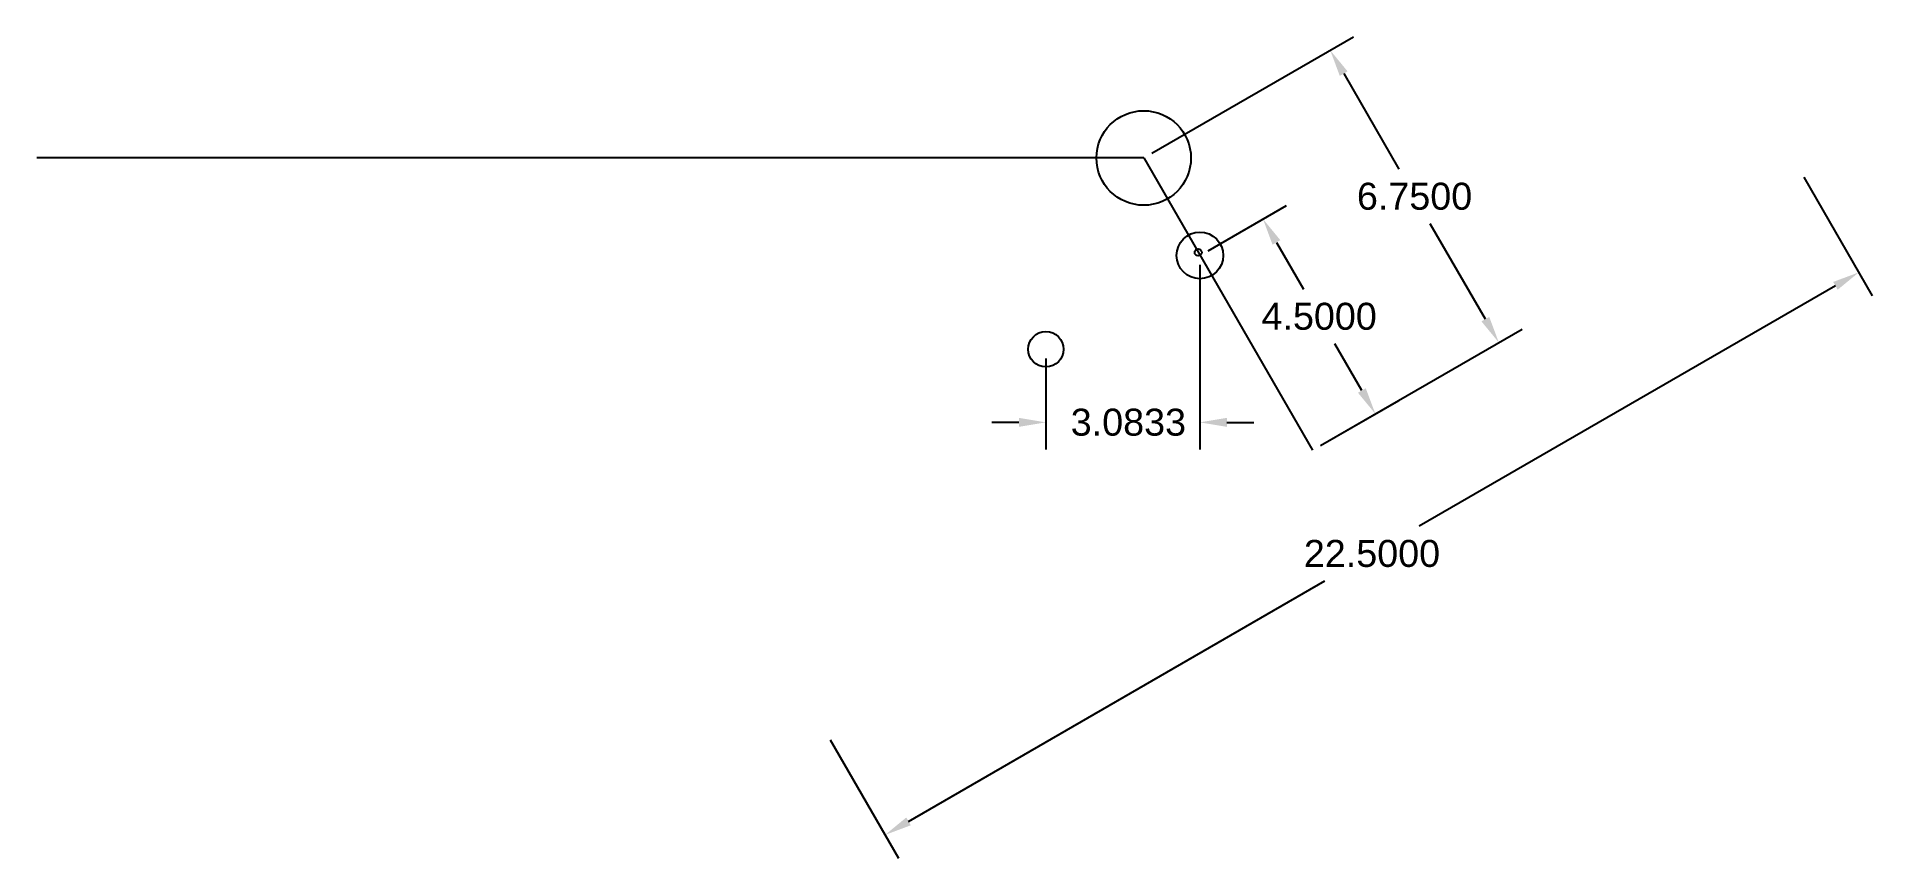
# Model space of a CAD drawing. Header units: inches. Extents: x -22.2 to 14.6, y -14 to 2.4.
import ezdxf

# ---------------------------------------------------------------- set-up
doc = ezdxf.new("R2010")
doc.units = ezdxf.units.IN
doc.header["$MEASUREMENT"] = 0
doc.styles.get("Standard").update_dxf_attribs({"font": 'arial.ttf'})
doc.dimstyles.get("Standard").update_dxf_attribs({"dimscale": 3, "dimtxt": 0.18, "dimasz": 0.18, "dimexe": 0.18, "dimexo": 0.0625, "dimgap": 0.09, "dimtad": 0, "dimtih": 1, "dimtoh": 1, "dimdec": 4, "dimzin": 0, "dimdsep": 46, "dimtxsty": 'Standard', "dimcen": 0.09, "dimadec": 0, "dimazin": 0, "dimtfac": 1, "dimtdec": 4, "dimtofl": 0, "dimtmove": 0, "dimatfit": 3, "dimfxl": 1, "dimtolj": 1, "dimtzin": 0, "dimarcsym": 0})

# ---------------------------------------------------------------- blocks, each defined once
blk = doc.blocks.new('*D2')
at = {"color": 0, "lineweight": -2, "transparency": 16777216}
for p, q in [((1.125, -2.136), (1.125, -5.827)), ((-1.958, -4.012), (-1.958, -5.827)), ((-2.498, -5.287), (-3.038, -5.287)), ((1.665, -5.287), (2.205, -5.287))]:
    blk.add_line(p, q, dxfattribs=at)
at = {"color": 0, "transparency": 16777216}
for points in [[(-2.498, -5.197), (-2.498, -5.377), (-1.958, -5.287)], [(1.665, -5.197), (1.665, -5.377), (1.125, -5.287)]]:
    blk.add_solid(points, dxfattribs=at)
at = {"layer": 'Defpoints', "color": 0, "transparency": 16777216}
for p in [(1.125, -1.949), (-1.958, -3.825), (-1.958, -5.287)]:
    blk.add_point(p, dxfattribs=at)
at = {"color": 0, "transparency": 16777216, "insert": (-0.307, -5.287), "char_height": 0.54, "attachment_point": 5}
blk.add_mtext('\\A1;3.0833', dxfattribs=at)
blk = doc.blocks.new('*D3')
at = {"color": 0, "lineweight": -2, "transparency": 16777216}
for p, q in [((1.287, -1.855), (2.854, -0.95)), ((2.656, -1.688), (3.196, -2.623)), ((4.366, -4.65), (3.826, -3.715)), ((3.537, -5.752), (5.104, -4.848))]:
    blk.add_line(p, q, dxfattribs=at)
at = {"color": 0, "transparency": 16777216}
for points in [[(2.734, -1.643), (2.578, -1.733), (2.386, -1.22)], [(4.444, -4.605), (4.288, -4.695), (4.636, -5.118)]]:
    blk.add_solid(points, dxfattribs=at)
at = {"layer": 'Defpoints', "color": 0, "transparency": 16777216}
for p in [(2.386, -1.22), (1.125, -1.949), (3.375, -5.846)]:
    blk.add_point(p, dxfattribs=at)
at = {"color": 0, "transparency": 16777216, "insert": (3.511, -3.169), "char_height": 0.54, "attachment_point": 5}
blk.add_mtext('\\A1;4.5000', dxfattribs=at)
blk = doc.blocks.new('*D4')
at = {"color": 0, "lineweight": -2, "transparency": 16777216}
for p, q in [((13.212, -0.383), (14.581, -2.754)), ((13.843, -2.557), (5.513, -7.366)), ((-4.707, -13.267), (3.623, -8.458)), ((-6.274, -11.633), (-4.905, -14.004))]:
    blk.add_line(p, q, dxfattribs=at)
at = {"color": 0, "transparency": 16777216}
for points in [[(13.798, -2.479), (13.888, -2.635), (14.311, -2.287)], [(-4.752, -13.189), (-4.662, -13.345), (-5.175, -13.537)]]:
    blk.add_solid(points, dxfattribs=at)
at = {"layer": 'Defpoints', "color": 0, "transparency": 16777216}
for p in [(13.118, -0.221), (14.311, -2.287), (-6.368, -11.471)]:
    blk.add_point(p, dxfattribs=at)
at = {"color": 0, "transparency": 16777216, "insert": (4.568, -7.912), "char_height": 0.54, "attachment_point": 5}
blk.add_mtext('\\A1;22.5000', dxfattribs=at)
blk = doc.blocks.new('*D5')
at = {"color": 0, "lineweight": -2, "transparency": 16777216}
for p, q in [((0.162, 0.094), (4.2, 2.425)), ((4.002, 1.687), (5.105, -0.222)), ((6.837, -3.223), (5.735, -1.314)), ((3.537, -5.752), (7.575, -3.421))]:
    blk.add_line(p, q, dxfattribs=at)
at = {"color": 0, "transparency": 16777216}
for points in [[(4.08, 1.732), (3.924, 1.642), (3.732, 2.155)], [(6.915, -3.178), (6.759, -3.268), (7.107, -3.691)]]:
    blk.add_solid(points, dxfattribs=at)
at = {"layer": 'Defpoints', "color": 0, "transparency": 16777216}
for p in [(3.732, 2.155), (0, 0), (3.375, -5.846)]:
    blk.add_point(p, dxfattribs=at)
at = {"color": 0, "transparency": 16777216, "insert": (5.42, -0.768), "char_height": 0.54, "attachment_point": 5}
blk.add_mtext('\\A1;6.7500', dxfattribs=at)

msp = doc.modelspace()

# ---------------------------------------------------------------- linework, layer by layer
for q in [(-22.15474, 0), (3.375, -5.84567)]:
    msp.add_line((0, 0), q)
for centre, radius in [((0, 0), 0.94523), ((1.125, -1.94856), 0.46683), ((1.09, -1.88794), 0.07), ((-1.9583, -3.8249), 0.35424)]:
    msp.add_circle(centre, radius)

# ---------------------------------------------------------------- dimensions: what is measured, and where the dimension line sits
at = {"color": 40, "true_color": 0xf8d731}
for p1, p2, distance, picture, middle in [((3.375, -5.84567), (0, 0), -4.30981, '*D5', (5.4199, -0.76793)), ((-6.36779, -11.47067), (13.11779, -0.22067), -2.38581, '*D4', (4.56791, -7.91185))]:
    dim = msp.add_aligned_dim(p1=p1, p2=p2, distance=distance, dimstyle='Standard', dxfattribs=at)
    dim.commit()
    dim.dimension.update_dxf_attribs({"geometry": picture, "text_midpoint": middle})
at = {"color": 2}
dim = msp.add_aligned_dim(p1=(3.375, -5.84567), p2=(1.125, -1.94856), distance=-1.45619, dimstyle='Standard', dxfattribs=at)
dim.commit()
dim.dimension.update_dxf_attribs({"geometry": '*D3', "text_midpoint": (3.51109, -3.16902)})
at = {"color": 40, "true_color": 0xf8d731}
dim = msp.add_linear_dim(base=(-1.9583, -5.28686), p1=(1.125, -1.94856), p2=(-1.9583, -3.8249), dimstyle='Standard', dxfattribs=at)
dim.commit()
dim.dimension.update_dxf_attribs({"geometry": '*D2', "text_midpoint": (-0.30711, -5.28686), "dimtype": 160})

doc.saveas('drawing.dxf')
